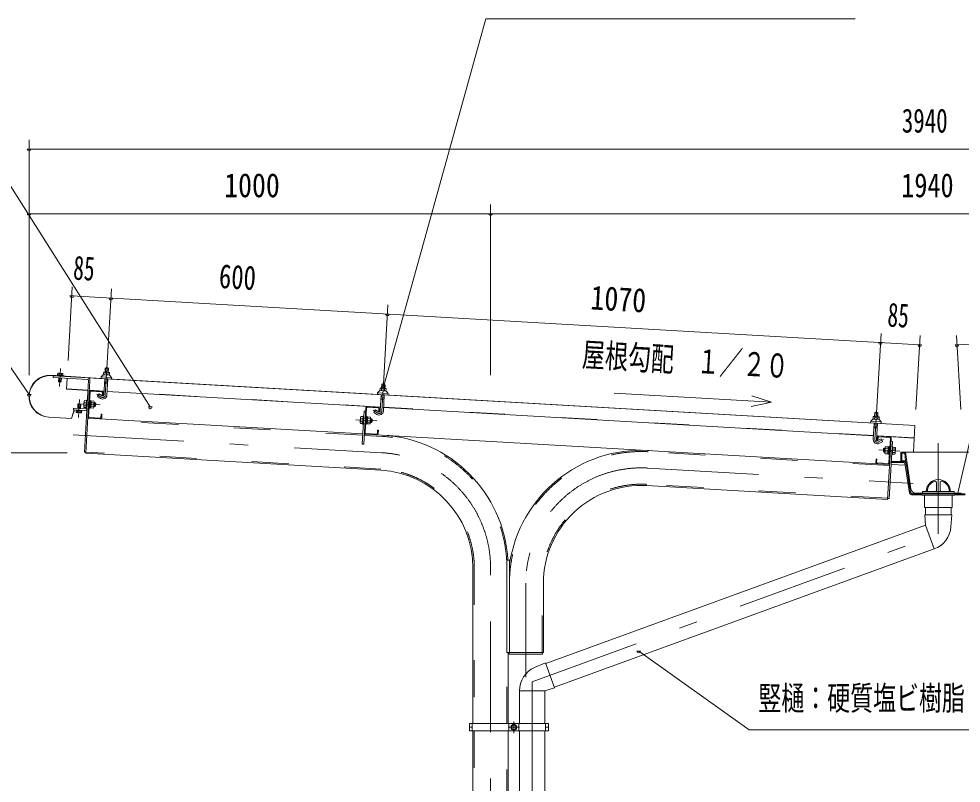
# Model space of a CAD drawing. Units: millimetres, scale not verified. Extents: x -30294 to 30299, y -14700 to 14700.
# Drawn here: x 13152 to 20297, y 5329 to 11123 of the extents above; entities that cross this region are included whole.
import ezdxf
from ezdxf.enums import TextEntityAlignment as Align

# ---------------------------------------------------------------- set-up
doc = ezdxf.new("R2010")
doc.units = ezdxf.units.MM
doc.header["$LTSCALE"] = 70
doc.linetypes.add('USER2', pattern=[10, 4, -6])
doc.linetypes.add('USER3', pattern=[24, 12, -5, 2, -5])
for name, color, linetype, lineweight in [('0-6_2-0BOLD', 7, 'Continuous', 18), ('0-7_2-1HIDDEN', 3, 'USER2', 18), ('0-8_2-2CENTER', 3, 'USER3', 18), ('0-9_2-4THIN', 4, 'Continuous', 18), ('0-A_2-5DIM', 3, 'Continuous', 18)]:
    doc.layers.add(name, color=color, linetype=linetype, lineweight=lineweight)
doc.styles.add('ＭＳ ゴシック', font='')
doc.styles.get('ＭＳ ゴシック').set_extended_font_data('MS Gothic')

msp = doc.modelspace()

# ---------------------------------------------------------------- linework, layer by layer
at = {"layer": '0-6_2-0BOLD'}
for p, q in [((13455.52, 8422.87), (13456.22, 8435.09)), ((13476.39, 8433.94), (13475.7, 8421.73)), ((13805.98, 8442.37), (13804.95, 8424.47)), ((13827.65, 8423.16), (13828.68, 8441.07)), ((13412.68, 8416.24), (13412.04, 8405.06)), ((13412.04, 8405.06), (13673.41, 8389.99)), ((19946.84, 8039.48), (13412.69, 8416.24)), ((13474.95, 8401.43), (13473.32, 8372.79)), ((13517.52, 8410.19), (13517.62, 8411.94)), ((13680, 8382.6), (13648.57, 7837.48)), ((13691.18, 8381.95), (13659.33, 7829.5)), ((13795.69, 8271.53), (13802.73, 8393.75)), ((13824.37, 8358.55), (13800.79, 8359.91)), ((13826.32, 8392.39), (13819.27, 8270.17)), ((13680.93, 8106.96), (13691.74, 8294.25)), ((13791.61, 8299.72), (13686.79, 8305.76)), ((13697.65, 8299.52), (13780.11, 8294.77)), ((13797.29, 8299.4), (13720.91, 8303.81)), ((13785.38, 8288.85), (13784.01, 8265.09)), ((15893.81, 8178.51), (13820.88, 8298.05)), ((15902.51, 8321.49), (15901.47, 8303.6)), ((15903.86, 8352.75), (15902.16, 8323.28)), ((15924.17, 8302.28), (15925.2, 8320.19)), ((15951.11, 8282.98), (15936.8, 8301.56)), ((13665.68, 8231.6), (13671.27, 8231.28)), ((13684.77, 8270.82), (13673.59, 8271.46)), ((13688.05, 8230.31), (13693.64, 8229.99)), ((13700.43, 8226.11), (13720.71, 8224.94)), ((13760.69, 8280.39), (13783.5, 8265.41)), ((15872.49, 8287.52), (15871.84, 8276.2)), ((15899.25, 8272.87), (15892.21, 8150.66)), ((15897.3, 8239.03), (15920.89, 8237.67)), ((15915.79, 8149.29), (15922.84, 8271.51)), ((13596.96, 8138.84), (13597.68, 8151.05)), ((13617.86, 8149.87), (13617.14, 8137.66)), ((13621.12, 8198.76), (13619.34, 8168.37)), ((13663.21, 8188.78), (13646.43, 8189.75)), ((13647.94, 8215.98), (13664.73, 8215.01)), ((13690.36, 8173.03), (13697.34, 8172.63)), ((13698.91, 8199.88), (13691.52, 8193.3)), ((13699.32, 8206.87), (13691.93, 8200.29)), ((13698.16, 8186.77), (13718.44, 8185.6)), ((13719.95, 8211.83), (13699.67, 8213)), ((13729.42, 8212.15), (13727.81, 8184.2)), ((15777.45, 7986.09), (15788.25, 8173.38)), ((15794.17, 8178.64), (15876.63, 8173.89)), ((15817.43, 8182.93), (15893.81, 8178.53)), ((15881.9, 8167.98), (15880.53, 8144.21)), ((15917.4, 8177.16), (19632.59, 7962.94)), ((15760.03, 7975.87), (13674.7, 8096.11)), ((13686.21, 8101.05), (13768.67, 8096.3)), ((15761.24, 8094.14), (15744.46, 8095.1)), ((15788.04, 8072.42), (15795.43, 8079.01)), ((15788.45, 8079.41), (15795.83, 8085.99)), ((15790.01, 8106.66), (15797, 8106.26)), ((15796.19, 8092.12), (15816.46, 8090.95)), ((15817.22, 8104.06), (15796.95, 8105.23)), ((15825.93, 8091.27), (15824.32, 8063.32)), ((19611.27, 8071.93), (19627.62, 8088.74)), ((19640.26, 8088.01), (19641.29, 8105.91)), ((19663.98, 8104.6), (19662.95, 8086.7)), ((15759.73, 8067.91), (15742.95, 8068.88)), ((15758.78, 8051.32), (15764.37, 8051)), ((15786.73, 8049.71), (15781.14, 8050.03)), ((15814.96, 8064.72), (15794.68, 8065.89)), ((15872.47, 8004.45), (15871.1, 7980.69)), ((19630.99, 7935.07), (19638.04, 8057.28)), ((19636.08, 8023.44), (19659.67, 8022.09)), ((19661.62, 8055.93), (19654.57, 7933.71)), ((19689.24, 8056.08), (19689.89, 8067.4)), ((19754.6, 7745.55), (15771.22, 7975.23)), ((15865.19, 7975.42), (15782.73, 7980.17)), ((19656.18, 7961.58), (19766.68, 7955.21)), ((19661.86, 7961.24), (19941.4, 7945.12)), ((19666.81, 7949.73), (19665.43, 7925.97)), ((19755.18, 7950.24), (19672.72, 7955)), ((19760.45, 7944.33), (19749.65, 7757.04)), ((19713.58, 7867.1), (19720.57, 7866.7)), ((19722.95, 7865.7), (19743.23, 7864.52)), ((19743.98, 7877.64), (19723.7, 7878.81)), ((19756.76, 7880.39), (19751.17, 7880.71)), ((19778.17, 7862.51), (19794.95, 7861.54)), ((13648.57, 7837.48), (13659.74, 7836.84)), ((13659.33, 7829.5), (15896.44, 7700.51)), ((19741.71, 7838.3), (19721.43, 7839.47)), ((19747.89, 7823.76), (19740.9, 7824.16)), ((19742.47, 7851.41), (19749.06, 7844.02)), ((19742.87, 7858.4), (19749.46, 7851.01)), ((19775.7, 7819.7), (19770.11, 7820.02)), ((19776.66, 7836.28), (19793.44, 7835.32)), ((19840.26, 7837.53), (19840.26, 7767.54)), ((19840.26, 7837.53), (20407.26, 7837.53)), ((19915.79, 7559.8), (19875.26, 7837.53)), ((19743.74, 7751.77), (19661.27, 7756.53)), ((19872.58, 7738.74), (19765.78, 7744.9)), ((19766.62, 7759.49), (19863.43, 7759.49)), ((19870.35, 7753.53), (19904.58, 7527.29)), ((20109.76, 7608.28), (20109.76, 7549.48)), ((20137.75, 7549.48), (20137.75, 7608.28)), ((19919.45, 7514.48), (19997.75, 7514.48)), ((20327.73, 7522.54), (19919.77, 7522.54)), ((20296.91, 7528.49), (19950.59, 7528.49)), ((19997.75, 7512.04), (19997.75, 7522.54)), ((20249.76, 7514.48), (20328.06, 7514.48)), ((19739.65, 7486.27), (19750.82, 7485.63)), ((20022.25, 7362.46), (20027.5, 7285.46)), ((20027.5, 7417.54), (20027.5, 7362.46)), ((20220.01, 7362.45), (20220.01, 7417.54)), ((17146.52, 6236.87), (20027.49, 7285.46)), ((20027.5, 7285.46), (20093.34, 7104.57)), ((20093.34, 7104.56), (17212.36, 6055.98)), ((16872.77, 7018.98), (16872.77, 6318.98)), ((16595.22, 5780.28), (16595.22, 6960.27)), ((17129.32, 6318.98), (17129.32, 6843.98)), ((16851.78, 6318.98), (17129.32, 6318.98)), ((16862.27, 5780.28), (16862.27, 6318.98)), ((17144.72, 6241.8), (17061.99, 6205.13)), ((17214.15, 6051.04), (17144.72, 6241.8)), ((16947.5, 5780.28), (16947.5, 6029.15)), ((17140, 6029.63), (17140, 5780.28)), ((16589.62, 5752.28), (16568.28, 5752.28)), ((16589.62, 5780.28), (16589.62, 5724.28)), ((16595.22, 5724.28), (16595.22, 1653.26)), ((16862.27, 1653.26), (16862.27, 5724.28)), ((16867.88, 5724.28), (16867.88, 5780.28)), ((16941.9, 5724.28), (16941.9, 5780.28)), ((16947.5, 1653.26), (16947.5, 5724.28)), ((17140, 5724.28), (17140, 1653.26)), ((17145.6, 5780.28), (17145.6, 5724.28)), ((17166.95, 5752.28), (17145.6, 5752.28))]:
    msp.add_line(p, q, dxfattribs=at)
for points in [[(13485.79, 8421.16), (13486.48, 8433.37), (13483.53, 8435.31), (13449.29, 8437.25), (13446.13, 8435.66), (13445.43, 8423.44)], [(13793.6, 8425.13), (13794.63, 8443.03), (13797.78, 8444.61), (13837.08, 8442.34), (13840.03, 8440.41), (13839, 8422.51)], [(13829.22, 8442.8), (13830.93, 8472.27), (13807.34, 8473.63), (13805.64, 8444.15)], [(13807.34, 8473.63), (13811.49, 8477.33), (13827.22, 8476.44), (13830.93, 8472.27)], [(13390.08, 8419.29), (19946.94, 8041.23), (19935.2, 7837.53)], [(13622.5, 8405.89), (13622.6, 8407.64), (13397.23, 8420.63)], [(13473.32, 8372.79), (13452.35, 8373.97), (13453.98, 8402.64)], [(13452.35, 8373.97), (13455.65, 8370.28), (13469.63, 8369.49), (13473.32, 8372.79)], [(13675.6, 8306.41), (13512.07, 8315.83), (13516.87, 8399.01)], [(13854.59, 8403.86), (13840.28, 8422.44), (13792.32, 8425.2), (13775.97, 8408.4), (13775.31, 8397.08)], [(13775.97, 8408.4), (13854.59, 8403.86), (13853.94, 8392.55)], [(13784.01, 8265.1), (13789.6, 8264.77), (13790.97, 8288.53)], [(15936.8, 8301.56), (15888.84, 8304.33), (15872.49, 8287.52), (15951.11, 8282.98), (15950.46, 8271.67)], [(15890.12, 8304.25), (15891.15, 8322.15), (15894.3, 8323.73), (15933.61, 8321.46), (15936.55, 8319.53), (15935.51, 8301.63)], [(15925.74, 8321.92), (15927.44, 8351.4), (15923.74, 8355.56), (15908.01, 8356.46), (15903.86, 8352.75), (15927.44, 8351.4)], [(13643.48, 8181), (13646.02, 8225.02), (13648.7, 8229.1), (13665.48, 8228.13)], [(13665.68, 8231.6), (13662.26, 8172.2), (13667.85, 8171.87)], [(13693.64, 8229.99), (13690.21, 8170.58), (13684.62, 8170.91)], [(13697.34, 8172.63), (13700.49, 8227.14), (13693.5, 8227.54)], [(13720.71, 8224.94), (13722.9, 8220.59), (13720.36, 8176.56), (13717.68, 8172.49), (13697.4, 8173.66)], [(13760.69, 8280.39), (13747.72, 8260.64), (13770.53, 8245.65)], [(13650.13, 8155.38), (13650.03, 8153.63), (13573.16, 8158.07), (13551.86, 8092.68), (13378.89, 8102.66)], [(13378.99, 8104.4), (13550.61, 8094.51), (13571.91, 8159.89)], [(13660.5, 8166), (13566.91, 8171.4), (13566.27, 8160.22), (13659.85, 8154.82)], [(13587.6, 8151.64), (13586.88, 8139.43), (13589.83, 8137.49), (13624.07, 8135.49), (13627.23, 8137.07), (13627.94, 8149.28)], [(13598.37, 8169.58), (13600.15, 8199.99), (13621.11, 8198.76), (13617.83, 8202.46), (13603.85, 8203.28), (13600.15, 8199.99)], [(13662.46, 8175.67), (13645.67, 8176.64), (13643.48, 8181)], [(13720.82, 8184.6), (13727.81, 8184.2), (13733.35, 8189.13), (13734.36, 8206.61), (13729.42, 8212.15), (13722.43, 8212.55)], [(15782.67, 8173.7), (15766.79, 7898.37), (15755.61, 7899.01), (15770.11, 8150.58), (15781.3, 8149.94)], [(15880.02, 8144.52), (15857.21, 8159.51), (15844.24, 8139.76), (15867.05, 8124.78)], [(15880.53, 8144.22), (15886.12, 8143.89), (15887.49, 8167.66)], [(13774.58, 8101.57), (13775.95, 8125.32), (13781.55, 8125.01), (13780.17, 8101.24)], [(15762, 8107.25), (15745.21, 8108.22), (15742.54, 8104.14), (15740, 8060.12)], [(15758.78, 8051.32), (15762.2, 8110.72), (15767.79, 8110.4)], [(15786.73, 8049.71), (15790.16, 8109.11), (15784.56, 8109.43)], [(15797, 8106.26), (15793.86, 8051.75), (15786.87, 8052.16)], [(15793.92, 8052.78), (15814.2, 8051.61), (15816.88, 8055.68), (15819.41, 8099.71), (15817.22, 8104.06)], [(15818.95, 8091.67), (15825.93, 8091.27), (15830.88, 8085.73), (15829.87, 8068.25), (15824.32, 8063.32), (15817.34, 8063.72)], [(19627.62, 8088.74), (19675.58, 8085.97), (19689.89, 8067.4), (19611.27, 8071.93), (19610.62, 8060.61)], [(19674.3, 8086.05), (19675.33, 8103.95), (19672.39, 8105.88), (19633.08, 8108.14), (19629.94, 8106.56), (19628.91, 8088.67)], [(19640.94, 8107.69), (19642.64, 8137.17), (19646.8, 8140.88), (19662.53, 8139.97), (19666.22, 8135.81)], [(19642.64, 8137.17), (19666.22, 8135.81), (19664.53, 8106.33)], [(15740, 8060.12), (15742.19, 8055.76), (15758.98, 8054.79)], [(15876.69, 7980.37), (15878.06, 8004.13), (15872.47, 8004.45)], [(19766.04, 7944.01), (19739.22, 7478.95), (17913.48, 7584.22)], [(19665.43, 7925.97), (19659.84, 7926.29), (19661.21, 7950.05)], [(19665.98, 7926.22), (19690.36, 7938.48), (19700.97, 7917.38), (19676.59, 7905.11)], [(19718.95, 7838.75), (19711.97, 7839.15), (19713.58, 7867.1), (19708.03, 7862.17), (19707.02, 7844.69), (19711.97, 7839.15)], [(19723.7, 7878.81), (19721.03, 7874.73), (19718.49, 7830.71), (19720.68, 7826.35), (19740.96, 7825.19)], [(19740.9, 7824.16), (19744.04, 7878.66), (19751.03, 7878.26)], [(19751.17, 7880.71), (19747.75, 7821.31), (19753.34, 7820.99)], [(19750.83, 7485.63), (19775.85, 7919.6), (19764.67, 7920.25)], [(19775.7, 7819.7), (19779.13, 7879.1), (19773.54, 7879.42)], [(19778.93, 7875.63), (19795.71, 7874.66), (19797.9, 7870.31), (19795.36, 7826.28)], [(19795.36, 7826.28), (19792.68, 7822.2), (19775.9, 7823.17)], [(19656, 7762.44), (19657.37, 7786.2), (19651.79, 7786.53), (19650.41, 7762.77)], [(19912.85, 7528.49), (19876.69, 7767.54), (19767.09, 7767.54)], [(19997.75, 7512.04), (20249.76, 7512.04), (20249.76, 7522.54)], [(20004.76, 7528.49), (20004.76, 7538.98), (20242.75, 7538.98), (20242.75, 7528.49)], [(20228.75, 7512.04), (20228.75, 7417.54), (20018.76, 7417.54), (20018.76, 7512.04)], [(20022.25, 7362.46), (20225.26, 7362.45), (20219.09, 7272.17)], [(16872.77, 7018.98), (16851.78, 7018.98), (16851.78, 6318.98)], [(16869.81, 6318.98), (16869.81, 6307.78), (17121.8, 6307.78), (17121.8, 6318.98)], [(16947.5, 6029.63), (17140, 6029.63), (17214.15, 6051.04)]]:
    msp.add_lwpolyline(points, dxfattribs=at)
for points in [[(13487.14, 8415.47), (13443.45, 8417.95), (13443.77, 8423.54), (13487.46, 8421.06)], [(13586.26, 8157.33), (13629.94, 8154.77), (13629.61, 8149.18), (13585.93, 8151.74)], [(19869.91, 7831.59), (19846.21, 7831.59), (19846.21, 7773.48), (19876.06, 7773.48)], [(17166.95, 5780.28), (16568.28, 5780.28), (16568.28, 5724.28), (17166.95, 5724.28)], [(16922.39, 5762.39), (16922.39, 5742.18), (16904.88, 5732.07), (16887.38, 5742.18), (16887.38, 5762.39), (16904.88, 5772.49)]]:
    msp.add_lwpolyline(points, close=True, dxfattribs=at)
for radius in [21.88, 17.15]:
    msp.add_circle((16904.88, 5752.28), radius, dxfattribs=at)
for centre, radius, start, end in [((13450.81, 8429.04), 8.11, 48.2068, 86.75304), ((13464.72, 8406.54), 29.79, 66.92171, 106.58215), ((13481.08, 8427.32), 8.11, 86.75304, 125.28447), ((13799.84, 8434.41), 10.06, 52.31572, 112.31572), ((13815.26, 8405.92), 37.62, 69.11201, 104.28793), ((13833.88, 8432.45), 10.06, 61.08423, 121.08423), ((13388.06, 8261.64), 159.25, 86.69978, 266.69978), ((13388.06, 8261.64), 157.5, 86.69995, 266.69978), ((13673.01, 8383), 7, 356.70522, 86.69814), ((13673.01, 8383), 18.2, 356.70187, 86.69814), ((13697.33, 8293.93), 11.2, 86.69814, 176.69814), ((13697.33, 8293.93), 5.6, 86.69814, 176.69814), ((13779.79, 8289.18), 5.6, 356.69788, 86.70256), ((13779.79, 8289.18), 11.2, 356.69826, 86.70035), ((15896.36, 8313.53), 10.06, 52.31572, 112.31572), ((15911.78, 8285.04), 37.62, 69.11201, 104.28793), ((15930.39, 8311.57), 10.06, 61.08423, 121.08423), ((13655.94, 8222.1), 10.07, 176.69989, 217.42671), ((13712.71, 8218.83), 10.07, 315.97307, 356.69989), ((13787.82, 8271.98), 31.5, 236.69998, 356.69998), ((13787.82, 8271.98), 7.88, 236.69998, 356.69998), ((13653.67, 8182.76), 10.07, 135.97307, 176.69989), ((13681.3, 8200.9), 36.61, 155.67448, 197.7253), ((13660.9, 8172.99), 18.2, 266.69919, 289.32019), ((13660.9, 8172.99), 7, 266.69731, 356.70502), ((13710.44, 8179.48), 10.07, 356.69989, 37.42671), ((13685.08, 8200.68), 36.61, 335.67448, 17.7253), ((15793.84, 8173.05), 11.2, 86.69814, 176.69635), ((15793.84, 8173.05), 5.6, 86.69814, 176.69814), ((15884.34, 8151.11), 31.5, 236.69998, 356.69998), ((15876.31, 8168.3), 5.6, 356.69814, 86.69814), ((15876.31, 8168.3), 11.2, 356.69814, 86.69814), ((15884.34, 8151.11), 7.88, 236.69998, 356.69998), ((13592.3, 8145.47), 8.11, 266.64542, 305.19165), ((13608.69, 8166.22), 29.79, 246.8172, 286.47765), ((13622.55, 8143.7), 8.11, 228.11237, 266.6438), ((13686.52, 8106.64), 11.2, 176.69788, 266.70256), ((13686.52, 8106.64), 5.6, 176.69788, 266.70256), ((13768.99, 8101.89), 11.2, 266.70256, 356.69814), ((13768.99, 8101.89), 5.6, 266.70256, 356.69814), ((15777.82, 8080.02), 36.61, 155.67448, 197.7253), ((15752.45, 8101.22), 10.07, 176.69989, 217.42671), ((15781.6, 8079.8), 36.61, 335.67448, 17.7253), ((15809.23, 8097.95), 10.07, 315.97307, 356.69989), ((19635.14, 8097.94), 10.06, 52.31554, 112.31554), ((19650.58, 8069.46), 37.62, 69.11256, 104.28848), ((19669.17, 8095.98), 10.06, 61.08405, 121.08405), ((15750.19, 8061.88), 10.07, 135.97307, 176.69989), ((15806.96, 8058.61), 10.07, 356.69989, 37.42671), ((15783.05, 7985.77), 11.2, 176.69814, 266.69814), ((15783.05, 7985.77), 5.6, 176.69814, 266.69814), ((15865.51, 7981.01), 11.2, 266.69814, 356.69839), ((15865.51, 7981.01), 5.6, 266.69814, 356.69762), ((15853.75, 6960.27), 1008.52, 3.33707, 86.70007), ((19662.44, 7933.25), 31.5, 176.69928, 296.69928), ((19662.44, 7933.25), 7.88, 176.69928, 296.69928), ((19672.4, 7949.41), 11.2, 86.70229, 176.70438), ((19672.4, 7949.41), 5.6, 86.70058, 176.70526), ((19754.86, 7944.65), 5.6, 356.705, 86.705), ((19754.86, 7944.65), 11.2, 356.7027, 86.7045), ((19756.31, 7850.62), 36.61, 155.67531, 197.72612), ((19730.94, 7871.81), 10.07, 176.70164, 217.42847), ((19760.08, 7850.4), 36.61, 335.67531, 17.72612), ((19787.72, 7868.54), 10.07, 315.97482, 356.70164), ((17870.8, 6843.98), 1008.52, 86.70003, 171.72519), ((19728.67, 7832.47), 10.07, 135.97482, 176.70164), ((19785.45, 7829.2), 10.07, 356.70164, 37.42847), ((19661.59, 7762.12), 11.2, 176.7045, 266.70007), ((19661.59, 7762.12), 5.6, 176.705, 266.70058), ((19744.06, 7757.36), 11.2, 266.70007, 356.70476), ((19744.06, 7757.36), 5.6, 266.70058, 356.70526), ((19863.43, 7752.48), 7, 8.61205, 90), ((19863.74, 7752.48), 15.05, 8.60364, 90), ((15853.75, 6960.27), 741.48, 0, 86.7), ((17870.8, 6843.98), 741.48, 86.7, 180), ((20123.76, 7538.98), 91, 0, 180), ((20123.76, 7538.98), 84, 109.47118, 180), ((20099.25, 7608.28), 10.5, 0, 109.47488), ((20148.26, 7608.28), 10.5, 70.52512, 180), ((20123.76, 7538.98), 84, 0, 70.52882), ((19919.45, 7529.53), 15.05, 188.60364, 270), ((19932.64, 7543.54), 21, 186.04271, 270), ((19919.77, 7529.54), 7, 188.61205, 270), ((19950.59, 7563.49), 35, 186.04704, 270), ((20099.25, 7549.48), 10.5, 270, 0), ((20148.26, 7549.48), 10.5, 180, 270), ((20027.05, 7285.29), 192.5, 290, 356.09424), ((17140, 6029.15), 192.5, 113.90576, 180)]:
    msp.add_arc(centre, radius, start, end, dxfattribs=at)
at = {"layer": '0-7_2-1HIDDEN'}
for p, q in [((13675.71, 8308.15), (13512.17, 8317.58)), ((13797.39, 8301.13), (13686.89, 8307.5)), ((15893.91, 8180.26), (13820.98, 8299.79)), ((19632.7, 7964.68), (15917.5, 8178.91)), ((15759.47, 7966.08), (13674.14, 8086.32)), ((15911.24, 7957.33), (15770.66, 7965.44)), ((19941.5, 7946.87), (19656.28, 7963.33)), ((15897, 7710.3), (13659.9, 7839.29)), ((19754.03, 7735.77), (17923.36, 7841.32)), ((19739.79, 7488.73), (17914.04, 7594)), ((16605.02, 6960.27), (16605.02, 5780.28)), ((17119.52, 6318.98), (17119.52, 6843.98)), ((16852.47, 5780.28), (16852.47, 6318.98)), ((16605.02, 5724.28), (16605.02, 1653.26)), ((16852.47, 1653.26), (16852.47, 5724.28))]:
    msp.add_line(p, q, dxfattribs=at)
for centre, radius, start, end in [((15853.75, 6960.27), 998.73, 2.14293, 86.70006), ((17870.8, 6843.98), 998.73, 86.98364, 177.85976), ((15853.75, 6960.27), 751.27, 0, 86.7), ((17870.8, 6843.98), 751.27, 86.7, 180)]:
    msp.add_arc(centre, radius, start, end, dxfattribs=at)
at = {"layer": '0-8_2-2CENTER'}
for p, q in [((13807.48, 8270.86), (13821.62, 8516.21)), ((13460.66, 8334.94), (13468.39, 8471.22)), ((15918.14, 8395.33), (15904, 8149.98)), ((13604.9, 8101.55), (13612.89, 8237.81)), ((13777.01, 8255.54), (13742.65, 8278.1)), ((13609.81, 8205.02), (13768.8, 8195.86)), ((15873.54, 8134.65), (15839.17, 8157.23)), ((19656.93, 8179.75), (19642.68, 7932.59)), ((15865.32, 8074.98), (15706.33, 8084.14)), ((13563, 7968.81), (15904.12, 7833.82)), ((19671.28, 7915.67), (19708.01, 7934.14)), ((19672.59, 7855.45), (19831.58, 7846.27)), ((17921.17, 7717.53), (19932.81, 7601.53)), ((16728.75, -1005.48), (16728.75, 6960.27)), ((16995.8, 6843.98), (16995.8, 6132.78)), ((16904.88, 5796.03), (16904.88, 5708.53)), ((16861.13, 5752.28), (16948.64, 5752.28))]:
    msp.add_line(p, q, dxfattribs=at)
for points in [[(17043.75, 6097.03), (20123.76, 7218.06), (20123.76, 7907.1)], [(17043.75, 6097.03), (17043.75, 1196.1), (17406.87, 1063.93)]]:
    msp.add_lwpolyline(points, dxfattribs=at)
for centre, radius, start, end in [((13787.82, 8271.98), 19.69, 236.69998, 356.69759), ((15884.34, 8151.11), 19.69, 236.69998, 356.69759), ((19662.44, 7933.25), 19.69, 176.70197, 296.69957), ((15853.75, 6960.27), 875, 0, 86.69983), ((17870.8, 6843.98), 875, 86.70003, 180)]:
    msp.add_arc(centre, radius, start, end, dxfattribs=at)
at = {"layer": '0-9_2-4THIN'}
for p, q in [((13809.59, 8475.63), (13807.77, 8444.03)), ((13827.1, 8442.92), (13828.92, 8474.52)), ((13456.78, 8402.48), (13454.99, 8371.02)), ((13470.37, 8370.15), (13472.15, 8401.59)), ((13802.91, 8359.79), (13804.86, 8393.62)), ((13824.19, 8392.51), (13822.24, 8358.68)), ((15906.11, 8354.76), (15904.29, 8323.15)), ((15923.62, 8322.04), (15925.44, 8353.65)), ((15899.43, 8238.91), (15901.38, 8272.74)), ((15920.71, 8271.63), (15918.76, 8237.8)), ((13603.11, 8202.62), (13601.16, 8169.43)), ((13616.54, 8168.54), (13618.49, 8201.72)), ((13731.5, 8187.49), (13721.02, 8188.1)), ((13722.23, 8209.06), (13732.71, 8208.45)), ((15829.23, 8087.57), (15818.75, 8088.18)), ((19644.89, 8139.17), (19643.07, 8107.57)), ((19662.4, 8106.46), (19664.21, 8138.06)), ((15817.54, 8067.22), (15828.02, 8066.61)), ((19640.16, 8057.16), (19638.21, 8023.33)), ((19657.54, 8022.21), (19659.49, 8056.05)), ((19709.88, 7863.81), (19720.36, 7863.21)), ((19719.16, 7842.24), (19708.67, 7842.84))]:
    msp.add_line(p, q, dxfattribs=at)
at = {"layer": '0-A_2-5DIM'}
for p, q in [((16693.76, 11122.9), (15918.89, 8341.69)), ((16693.76, 11122.9), (19493.76, 11122.9)), ((13228.74, 8420.91), (13228.74, 10205.9)), ((13242.74, 10135.9), (13214.74, 10135.9)), ((13228.74, 10135.9), (27018.77, 10135.9)), ((16728.74, 8420.91), (16728.74, 9715.9)), ((13242.74, 9645.91), (13214.74, 9645.91)), ((27018.77, 9645.91), (13228.74, 9645.91)), ((16742.74, 9645.91), (16714.74, 9645.91)), ((13524.62, 8533.3), (13556.85, 9092.37)), ((13821.62, 8516.18), (13853.86, 9075.25)), ((13566.82, 9022.49), (13538.82, 9022.49)), ((13552.82, 9022.5), (19982.15, 8651.78)), ((13863.83, 9005.36), (13835.83, 9005.36)), ((26694.69, 9022.5), (20265.36, 8651.78)), ((15918.14, 8395.33), (15950.38, 8954.37)), ((15960.35, 8884.48), (15932.35, 8884.48)), ((19689.17, 8738.79), (19656.93, 8179.72)), ((19986.17, 8721.66), (19953.94, 8162.59)), ((20261.34, 8721.66), (20293.57, 8162.59)), ((19699.14, 8668.9), (19671.14, 8668.9)), ((19996.15, 8651.78), (19968.15, 8651.78)), ((20279.36, 8651.78), (20251.36, 8651.78)), ((15932.89, 8341.69), (15904.89, 8341.69)), ((13244.27, 8274.55), (13216.27, 8274.55)), ((18858.69, 8215.82), (17665.76, 8284.61)), ((14162.57, 8180.46), (14134.57, 8180.46)), ((13519.23, 7832.9), (11163.74, 7832.9)), ((20285.16, 7526.4), (20257.16, 7526.4)), ((17865.77, 6330.11), (17837.77, 6330.11)), ((18688.75, 5732.9), (17851.77, 6330.11)), ((18688.75, 5732.9), (21488.76, 5732.9))]:
    msp.add_line(p, q, dxfattribs=at)
for points in [[(14148.57, 8180.46), (12283.76, 11122.9), (8853.76, 11122.9)], [(20271.16, 7526.4), (21103.76, 11122.9), (23658.76, 11122.9)], [(8643.76, 9652.9), (12283.76, 9652.9), (13230.21, 8274.56)], [(18709.16, 8265.28), (18858.69, 8215.82), (18704.46, 8183.88)]]:
    msp.add_lwpolyline(points, dxfattribs=at)
for centre in [(13228.74, 10135.9), (13228.74, 9645.91), (16728.74, 9645.91), (13552.82, 9022.49), (13849.83, 9005.36), (15946.35, 8884.48), (19685.14, 8668.9), (19982.15, 8651.78), (20265.36, 8651.78), (15918.89, 8341.69), (13230.27, 8274.55), (14148.57, 8180.46), (20271.16, 7526.4), (17851.77, 6330.11)]:
    msp.add_arc(centre, 14, 180, 0, dxfattribs=at)

# ---------------------------------------------------------------- texts
at = {"layer": '0-A_2-5DIM', "color": 7, "style": 'ＭＳ ゴシック'}
for s, width, p in [('3940', 0.7, (19847.24, 10205.9)), ('1000', 0.85, (14708.82, 9715.9)), ('1940', 0.8, (19842.7, 9715.9)), ('竪樋：硬質塩ビ樹脂\u3000φ６０', 0.7, (18758.75, 5827.77))]:
    msp.add_text(s, height=182.3, dxfattribs=dict(at, width=width)).set_placement(p, align=Align.BOTTOM_LEFT)
for s, width, p in [('85', 0.65, (13557.28, 9092.35)), ('600', 0.75, (14662.27, 9028.64)), ('1070', 0.85, (17479, 8866.23)), ('85', 0.65, (19731.52, 8736.35)), ('屋根勾配\u3000１／２０', 0.7, (17415.47, 8434.56))]:
    msp.add_text(s, height=182.3, rotation=356.7, dxfattribs=dict(at, width=width)).set_placement(p, align=Align.BOTTOM_LEFT)

doc.saveas('drawing.dxf')
